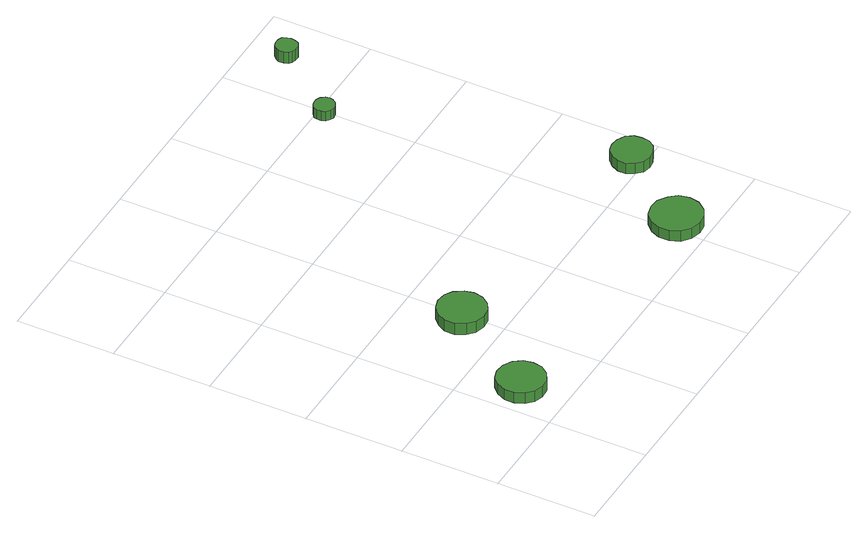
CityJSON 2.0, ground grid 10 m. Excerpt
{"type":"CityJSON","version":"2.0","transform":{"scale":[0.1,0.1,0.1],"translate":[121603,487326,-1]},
"CityObjects":{
"tree1":{"type":"SolitaryVegetationObject","attributes":{"function":"something"},"geometry":[{"type":"MultiSurface","lod":"1","boundaries":[[[0,1,2,3,4,5,6,7,8,9,10,11,12,13,14]],[[15,16,17,18,19,20,21,22,23,24,25,26,27,28,29]],[[0,29,28,1]],[[1,28,27,2]],[[2,27,26,3]],[[3,26,25,4]],[[4,25,24,5]],[[5,24,23,6]],[[6,23,22,7]],[[7,22,21,8]],[[8,21,20,9]],[[9,20,19,10]],[[10,19,18,11]],[[11,18,17,12]],[[12,17,16,13]],[[13,16,15,14]],[[14,15,29,0]]]}]},
"tree2":{"type":"SolitaryVegetationObject","attributes":{"function":"something"},"geometry":[{"type":"MultiSurface","lod":"1","boundaries":[[[30,31,32,33,34,35,36,37,38,39,40,41,42,43,44]],[[45,46,47,48,49,50,51,52,53,54,55,56,57,58,59]],[[30,59,58,31]],[[31,58,57,32]],[[32,57,56,33]],[[33,56,55,34]],[[34,55,54,35]],[[35,54,53,36]],[[36,53,52,37]],[[37,52,51,38]],[[38,51,50,39]],[[39,50,49,40]],[[40,49,48,41]],[[41,48,47,42]],[[42,47,46,43]],[[43,46,45,44]],[[44,45,59,30]]]}]},
"tree3":{"type":"SolitaryVegetationObject","attributes":{"function":"something"},"geometry":[{"type":"MultiSurface","lod":"1","boundaries":[[[60,61,62,63,64,65,66,67,68,69,70,71,72,73,74]],[[75,76,77,78,79,80,81,82,83,84,85,86,87,88,89]],[[60,89,88,61]],[[61,88,87,62]],[[62,87,86,63]],[[63,86,85,64]],[[64,85,84,65]],[[65,84,83,66]],[[66,83,82,67]],[[67,82,81,68]],[[68,81,80,69]],[[69,80,79,70]],[[70,79,78,71]],[[71,78,77,72]],[[72,77,76,73]],[[73,76,75,74]],[[74,75,89,60]]]}]},
"tree4":{"type":"SolitaryVegetationObject","attributes":{"function":"something"},"geometry":[{"type":"MultiSurface","lod":"1","boundaries":[[[90,91,92,93,94,95,96,97,98,99,100,101,102,103,104]],[[105,106,107,108,109,110,111,112,113,114,115,116,117,118,119]],[[90,119,118,91]],[[91,118,117,92]],[[92,117,116,93]],[[93,116,115,94]],[[94,115,114,95]],[[95,114,113,96]],[[96,113,112,97]],[[97,112,111,98]],[[98,111,110,99]],[[99,110,109,100]],[[100,109,108,101]],[[101,108,107,102]],[[102,107,106,103]],[[103,106,105,104]],[[104,105,119,90]]]}]},
"tree5":{"type":"SolitaryVegetationObject","attributes":{"function":"something"},"geometry":[{"type":"MultiSurface","lod":"1","boundaries":[[[120,121,122,123,124,125,126,127,128,129,130,131,132,133,134]],[[135,136,137,138,139,140,141,142,143,144,145,146,147,148,149]],[[120,149,148,121]],[[121,148,147,122]],[[122,147,146,123]],[[123,146,145,124]],[[124,145,144,125]],[[125,144,143,126]],[[126,143,142,127]],[[127,142,141,128]],[[128,141,140,129]],[[129,140,139,130]],[[130,139,138,131]],[[131,138,137,132]],[[132,137,136,133]],[[133,136,135,134]],[[134,135,149,120]]]}]},
"tree6":{"type":"SolitaryVegetationObject","attributes":{"function":"something"},"geometry":[{"type":"MultiSurface","lod":"1","boundaries":[[[150,151,152,153,154,155,156,157,158,159,160,161,162,163,164]],[[165,166,167,168,169,170,171,172,173,174,175,176,177,178,179]],[[150,179,178,151]],[[151,178,177,152]],[[152,177,176,153]],[[153,176,175,154]],[[154,175,174,155]],[[155,174,173,156]],[[156,173,172,157]],[[157,172,171,158]],[[158,171,170,159]],[[159,170,169,160]],[[160,169,168,161]],[[161,168,167,162]],[[162,167,166,163]],[[163,166,165,164]],[[164,165,179,150]]]}]}
},
"vertices":[
[51,44,24],[49,54,24],[43,62,24],[34,67,24],[24,68,24],[15,65,24],[8,58,24],[4,49,24],[4,39,24],[8,30,24],[15,23,24],[24,20,24],[34,21,24],[43,26,24],[49,34,24],[49,34,12],[43,26,12],[34,21,12],[24,20,12],[15,23,12],[8,30,12],[4,39,12],[4,49,12],[8,58,12],[15,65,12],[24,68,12],[34,67,12],[43,62,12],[49,54,12],[51,44,12],
[119,142,20],[117,151,20],[111,160,20],[103,165,20],[93,166,20],[83,163,20],[76,156,20],[71,147,20],[71,137,20],[76,127,20],[83,121,20],[93,118,20],[103,119,20],[111,124,20],[117,132,20],[117,132,7],[111,124,7],[103,119,7],[93,118,7],[83,121,7],[76,127,7],[71,137,7],[71,147,7],[76,156,7],[83,163,7],[93,166,7],[103,165,7],[111,160,7],[117,151,7],[119,142,7],
[336,33,18],[334,44,18],[327,52,18],[318,58,18],[308,59,18],[297,56,18],[289,48,18],[285,39,18],[285,28,18],[289,18,18],[297,11,18],[308,8,18],[318,9,18],[327,14,18],[334,23,18],[334,23,6],[327,14,6],[318,9,6],[308,8,6],[297,11,6],[289,18,6],[285,28,6],[285,39,6],[289,48,6],[297,56,6],[308,59,6],[318,58,6],[327,52,6],[334,44,6],[336,33,6],
[392,113,18],[391,121,18],[386,128,18],[378,132,18],[370,133,18],[362,131,18],[356,125,18],[352,117,18],[352,109,18],[356,101,18],[362,95,18],[370,93,18],[378,94,18],[386,98,18],[391,105,18],[391,105,6],[386,98,6],[378,94,6],[370,93,6],[362,95,6],[356,101,6],[352,109,6],[352,117,6],[356,125,6],[362,131,6],[370,133,6],[378,132,6],[386,128,6],[391,121,6],[392,113,6],
[308,393,18],[307,397,18],[304,401,18],[300,403,18],[296,403,18],[292,402,18],[288,399,18],[287,395,18],[287,391,18],[288,387,18],[292,384,18],[296,382,18],[300,383,18],[304,385,18],[307,389,18],[307,389,7],[304,385,7],[300,383,7],[296,382,7],[292,384,7],[288,387,7],[287,391,7],[287,395,7],[288,399,7],[292,402,7],[296,403,7],[300,403,7],[304,401,7],[307,397,7],[308,393,7],
[364,463,21],[363,467,21],[361,471,21],[357,473,21],[352,473,21],[348,472,21],[345,469,21],[343,465,21],[343,460,21],[345,456,21],[348,453,21],[352,452,21],[357,452,21],[361,454,21],[363,458,21],[363,458,8],[361,454,8],[357,452,8],[352,452,8],[348,453,8],[345,456,8],[343,460,8],[343,465,8],[345,469,8],[348,472,8],[352,473,8],[357,473,8],[361,471,8],[363,467,8],[364,463,8]
]}
